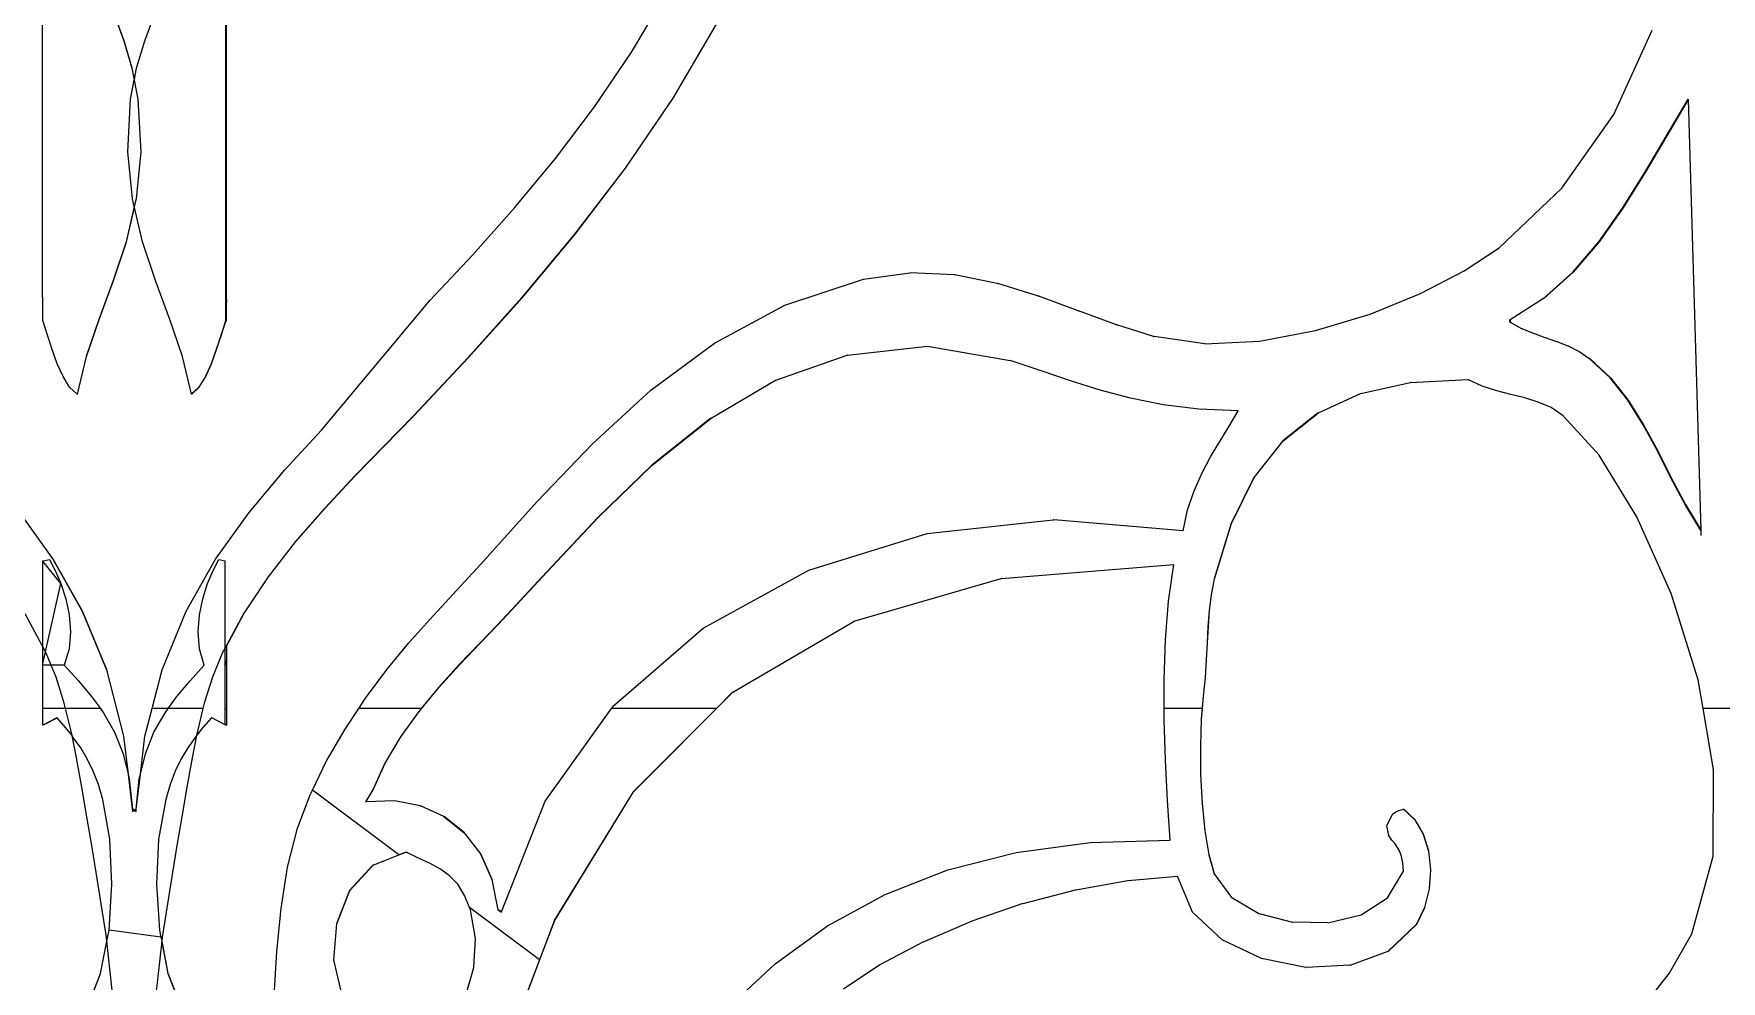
# Model space of a CAD drawing. Header units: inches. Extents: x 1397 to 20304, y -27267 to -746.
# Drawn here: x 14241.66 to 14251.97, y -21177.04 to -21171.26 of the extents above; entities that cross this region are included whole.
import ezdxf

# ---------------------------------------------------------------- set-up
doc = ezdxf.new("R2010")
doc.units = ezdxf.units.IN
doc.header["$LTSCALE"] = 17
doc.header["$MEASUREMENT"] = 0

msp = doc.modelspace()

# ---------------------------------------------------------------- linework, layer by layer
for p, q in [((14241.716, -21172.861), (14241.716, -21171.064)), ((14242.834, -21171.071), (14242.834, -21172.999)), ((14242.84, -21172.861), (14242.84, -21171.064)), ((14245.315, -21171.368), (14245.523, -21171.017)), ((14242.156, -21171.144), (14242.213, -21171.298)), ((14242.216, -21171.298), (14242.158, -21171.144)), ((14242.341, -21171.298), (14242.398, -21171.144)), ((14245.832, -21171.197), (14245.566, -21171.649)), ((14245.568, -21171.649), (14245.834, -21171.197)), ((14251.315, -21171.749), (14251.548, -21171.233)), ((14242.213, -21171.298), (14242.216, -21171.298)), ((14242.213, -21171.298), (14242.263, -21171.466)), ((14242.265, -21171.466), (14242.216, -21171.298)), ((14242.291, -21171.466), (14242.341, -21171.298)), ((14245.089, -21171.701), (14245.315, -21171.368)), ((14242.263, -21171.466), (14242.265, -21171.466)), ((14242.263, -21171.466), (14242.277, -21171.54)), ((14242.278, -21171.535), (14242.265, -21171.466)), ((14242.278, -21171.535), (14242.291, -21171.466)), ((14242.255, -21171.655), (14242.277, -21171.54)), ((14242.277, -21171.54), (14242.278, -21171.535)), ((14242.277, -21171.54), (14242.299, -21171.655)), ((14242.237, -21171.976), (14242.255, -21171.655)), ((14242.299, -21171.655), (14242.317, -21171.976)), ((14245.566, -21171.649), (14245.276, -21172.076)), ((14245.278, -21172.076), (14245.568, -21171.649)), ((14245.566, -21171.649), (14245.568, -21171.649)), ((14251.635, -21171.879), (14251.768, -21171.655)), ((14251.768, -21171.658), (14251.637, -21171.879)), ((14251.768, -21171.655), (14251.769, -21171.657)), ((14251.769, -21171.657), (14251.768, -21171.658)), ((14251.768, -21171.658), (14251.846, -21174.284)), ((14251.769, -21171.657), (14251.769, -21171.657)), ((14244.85, -21172.017), (14245.089, -21171.701)), ((14250.997, -21172.198), (14251.315, -21171.749)), ((14251.504, -21172.103), (14251.635, -21171.879)), ((14251.637, -21171.879), (14251.506, -21172.103)), ((14251.635, -21171.879), (14251.637, -21171.879)), ((14242.266, -21172.264), (14242.237, -21171.976)), ((14242.317, -21171.976), (14242.288, -21172.264)), ((14244.6, -21172.319), (14244.85, -21172.017)), ((14245.276, -21172.076), (14244.967, -21172.48)), ((14244.97, -21172.48), (14245.278, -21172.076)), ((14245.276, -21172.076), (14245.278, -21172.076)), ((14250.613, -21172.562), (14250.997, -21172.198)), ((14251.368, -21172.321), (14251.504, -21172.103)), ((14251.506, -21172.103), (14251.37, -21172.321)), ((14251.504, -21172.103), (14251.506, -21172.103)), ((14242.277, -21172.311), (14242.266, -21172.264)), ((14242.288, -21172.264), (14242.277, -21172.311)), ((14242.277, -21172.311), (14242.227, -21172.526)), ((14242.229, -21172.526), (14242.278, -21172.316)), ((14242.278, -21172.316), (14242.277, -21172.311)), ((14242.328, -21172.526), (14242.278, -21172.316)), ((14244.343, -21172.607), (14244.6, -21172.319)), ((14251.223, -21172.526), (14251.368, -21172.321)), ((14251.37, -21172.321), (14251.225, -21172.526)), ((14251.368, -21172.321), (14251.37, -21172.321)), ((14244.967, -21172.48), (14244.645, -21172.865)), ((14244.648, -21172.865), (14244.97, -21172.48)), ((14244.967, -21172.48), (14244.97, -21172.48)), ((14242.227, -21172.526), (14242.146, -21172.768)), ((14242.149, -21172.768), (14242.229, -21172.526)), ((14242.227, -21172.526), (14242.229, -21172.526)), ((14242.408, -21172.768), (14242.328, -21172.526)), ((14244.083, -21172.884), (14244.343, -21172.607)), ((14250.401, -21172.703), (14250.613, -21172.562)), ((14251.064, -21172.712), (14251.223, -21172.526)), ((14251.225, -21172.526), (14251.066, -21172.712)), ((14251.223, -21172.526), (14251.225, -21172.526)), ((14246.731, -21172.753), (14247.014, -21172.715)), ((14247.014, -21172.715), (14247.016, -21172.715)), ((14247.287, -21172.728), (14247.016, -21172.715)), ((14250.133, -21172.842), (14250.401, -21172.703)), ((14250.885, -21172.872), (14251.064, -21172.712)), ((14251.066, -21172.712), (14250.887, -21172.872)), ((14251.064, -21172.712), (14251.066, -21172.712)), ((14242.146, -21172.768), (14242.061, -21172.999)), ((14242.063, -21172.999), (14242.149, -21172.768)), ((14242.146, -21172.768), (14242.149, -21172.768)), ((14242.494, -21172.999), (14242.408, -21172.768)), ((14246.25, -21172.913), (14246.731, -21172.753)), ((14247.287, -21172.728), (14247.289, -21172.728)), ((14247.548, -21172.781), (14247.289, -21172.728)), ((14247.548, -21172.781), (14247.551, -21172.781)), ((14247.8, -21172.858), (14247.551, -21172.781)), ((14241.717, -21172.863), (14241.716, -21172.861)), ((14241.717, -21172.863), (14241.717, -21173.004)), ((14242.84, -21172.877), (14242.834, -21172.999)), ((14242.84, -21172.863), (14242.84, -21172.861)), ((14242.84, -21172.877), (14242.84, -21172.863)), ((14242.84, -21173.004), (14242.84, -21172.877)), ((14243.421, -21173.675), (14244.083, -21172.884)), ((14244.645, -21172.865), (14244.315, -21173.233)), ((14244.317, -21173.233), (14244.648, -21172.865)), ((14244.645, -21172.865), (14244.648, -21172.865)), ((14245.821, -21173.145), (14246.25, -21172.913)), ((14247.8, -21172.858), (14247.802, -21172.858)), ((14248.043, -21172.946), (14247.802, -21172.858)), ((14249.825, -21172.967), (14250.133, -21172.842)), ((14250.885, -21172.872), (14250.682, -21173.001)), ((14250.885, -21172.872), (14250.887, -21172.872)), ((14241.72, -21173.013), (14241.717, -21173.004)), ((14241.748, -21173.096), (14241.72, -21173.013)), ((14242.061, -21172.999), (14241.984, -21173.226)), ((14241.986, -21173.226), (14242.063, -21172.999)), ((14242.061, -21172.999), (14242.063, -21172.999)), ((14242.571, -21173.226), (14242.494, -21172.999)), ((14242.833, -21173.015), (14242.807, -21173.096)), ((14242.809, -21173.096), (14242.836, -21173.013)), ((14242.833, -21173.015), (14242.834, -21173.013)), ((14242.834, -21172.999), (14242.834, -21173.007)), ((14242.834, -21173.013), (14242.84, -21173.004)), ((14242.834, -21173.007), (14242.834, -21173.013)), ((14242.836, -21173.013), (14242.834, -21173.013)), ((14242.836, -21173.013), (14242.84, -21173.004)), ((14248.043, -21172.946), (14248.045, -21172.946)), ((14248.277, -21173.033), (14248.045, -21172.946)), ((14249.492, -21173.068), (14249.825, -21172.967)), ((14250.68, -21173.016), (14250.68, -21173.001)), ((14250.68, -21173.001), (14250.682, -21173.001)), ((14250.68, -21173.016), (14250.682, -21173.016)), ((14250.682, -21173.001), (14250.682, -21173.016)), ((14250.682, -21173.016), (14250.751, -21173.054)), ((14241.776, -21173.183), (14241.748, -21173.096)), ((14242.807, -21173.096), (14242.778, -21173.183)), ((14242.78, -21173.183), (14242.809, -21173.096)), ((14242.809, -21173.096), (14242.807, -21173.096)), ((14248.277, -21173.033), (14248.279, -21173.033)), ((14248.503, -21173.104), (14248.279, -21173.033)), ((14248.503, -21173.104), (14248.506, -21173.104)), ((14248.816, -21173.148), (14248.506, -21173.104)), ((14248.816, -21173.148), (14249.151, -21173.132)), ((14249.151, -21173.132), (14249.492, -21173.068)), ((14250.751, -21173.054), (14250.753, -21173.054)), ((14250.753, -21173.054), (14250.822, -21173.084)), ((14250.822, -21173.084), (14250.824, -21173.084)), ((14250.824, -21173.084), (14250.893, -21173.109)), ((14250.893, -21173.109), (14250.895, -21173.109)), ((14250.895, -21173.109), (14250.964, -21173.134)), ((14241.807, -21173.27), (14241.776, -21173.183)), ((14241.984, -21173.226), (14241.929, -21173.455)), ((14241.931, -21173.455), (14241.986, -21173.226)), ((14241.984, -21173.226), (14241.986, -21173.226)), ((14242.626, -21173.455), (14242.571, -21173.226)), ((14242.778, -21173.183), (14242.747, -21173.27)), ((14242.749, -21173.27), (14242.78, -21173.183)), ((14242.78, -21173.183), (14242.778, -21173.183)), ((14244.315, -21173.233), (14243.982, -21173.587)), ((14243.984, -21173.587), (14244.317, -21173.233)), ((14244.315, -21173.233), (14244.317, -21173.233)), ((14245.433, -21173.431), (14245.821, -21173.145)), ((14246.195, -21173.371), (14246.632, -21173.217)), ((14246.634, -21173.217), (14246.632, -21173.217)), ((14246.634, -21173.217), (14247.123, -21173.162)), ((14247.123, -21173.162), (14247.628, -21173.25)), ((14250.964, -21173.134), (14250.966, -21173.134)), ((14250.966, -21173.134), (14251.033, -21173.161)), ((14251.033, -21173.161), (14251.035, -21173.161)), ((14251.035, -21173.161), (14251.099, -21173.194)), ((14251.099, -21173.194), (14251.101, -21173.194)), ((14251.101, -21173.194), (14251.162, -21173.236)), ((14251.291, -21173.355), (14251.162, -21173.236)), ((14251.162, -21173.236), (14251.165, -21173.236)), ((14251.165, -21173.236), (14251.294, -21173.355)), ((14241.842, -21173.348), (14241.807, -21173.27)), ((14242.747, -21173.27), (14242.712, -21173.348)), ((14242.714, -21173.348), (14242.749, -21173.27)), ((14242.749, -21173.27), (14242.747, -21173.27)), ((14247.816, -21173.313), (14247.628, -21173.25)), ((14247.996, -21173.374), (14247.816, -21173.313)), ((14241.882, -21173.412), (14241.842, -21173.348)), ((14241.929, -21173.455), (14241.882, -21173.412)), ((14242.672, -21173.412), (14242.627, -21173.454)), ((14242.628, -21173.455), (14242.674, -21173.412)), ((14242.712, -21173.348), (14242.672, -21173.412)), ((14242.674, -21173.412), (14242.672, -21173.412)), ((14242.674, -21173.412), (14242.714, -21173.348)), ((14242.714, -21173.348), (14242.712, -21173.348)), ((14245.076, -21173.758), (14245.433, -21173.431)), ((14245.8, -21173.602), (14246.193, -21173.371)), ((14246.193, -21173.371), (14246.195, -21173.371)), ((14248.177, -21173.431), (14247.996, -21173.374)), ((14248.363, -21173.481), (14248.177, -21173.431)), ((14249.769, -21173.452), (14250.071, -21173.385)), ((14250.073, -21173.385), (14250.071, -21173.385)), ((14250.073, -21173.385), (14250.422, -21173.367)), ((14250.511, -21173.407), (14250.422, -21173.367)), ((14250.6, -21173.435), (14250.511, -21173.407)), ((14250.686, -21173.457), (14250.6, -21173.435)), ((14251.4, -21173.492), (14251.291, -21173.355)), ((14251.291, -21173.355), (14251.294, -21173.355)), ((14251.294, -21173.355), (14251.402, -21173.492)), ((14241.929, -21173.455), (14241.931, -21173.455)), ((14242.627, -21173.454), (14242.626, -21173.455)), ((14242.628, -21173.455), (14242.626, -21173.455)), ((14242.627, -21173.454), (14242.628, -21173.455)), ((14248.562, -21173.521), (14248.363, -21173.481)), ((14248.779, -21173.548), (14248.562, -21173.521)), ((14249.51, -21173.57), (14249.767, -21173.452)), ((14249.767, -21173.452), (14249.769, -21173.452)), ((14250.771, -21173.478), (14250.686, -21173.457)), ((14250.852, -21173.504), (14250.771, -21173.478)), ((14250.931, -21173.538), (14250.852, -21173.504)), ((14251.005, -21173.587), (14250.931, -21173.538)), ((14251.494, -21173.642), (14251.4, -21173.492)), ((14251.4, -21173.492), (14251.402, -21173.492)), ((14251.402, -21173.492), (14251.496, -21173.642)), ((14243.982, -21173.587), (14243.624, -21173.955)), ((14243.626, -21173.955), (14243.984, -21173.587)), ((14243.982, -21173.587), (14243.984, -21173.587)), ((14245.798, -21173.602), (14245.439, -21173.889)), ((14245.441, -21173.889), (14245.8, -21173.602)), ((14245.798, -21173.602), (14245.8, -21173.602)), ((14249.02, -21173.558), (14248.779, -21173.548)), ((14248.964, -21173.651), (14249.02, -21173.558)), ((14249.508, -21173.57), (14249.292, -21173.74)), ((14249.294, -21173.74), (14249.51, -21173.57)), ((14249.508, -21173.57), (14249.51, -21173.57)), ((14251.225, -21173.829), (14251.005, -21173.587)), ((14251.58, -21173.802), (14251.494, -21173.642)), ((14251.494, -21173.642), (14251.496, -21173.642)), ((14251.496, -21173.642), (14251.582, -21173.802)), ((14243.197, -21173.917), (14243.421, -21173.675)), ((14248.851, -21173.839), (14248.907, -21173.744)), ((14248.907, -21173.744), (14248.964, -21173.651)), ((14249.292, -21173.74), (14249.115, -21173.964)), ((14249.117, -21173.964), (14249.294, -21173.74)), ((14249.292, -21173.74), (14249.294, -21173.74)), ((14244.739, -21174.111), (14245.076, -21173.758)), ((14248.798, -21173.939), (14248.851, -21173.839)), ((14251.454, -21174.204), (14251.225, -21173.829)), ((14251.663, -21173.966), (14251.58, -21173.802)), ((14251.58, -21173.802), (14251.582, -21173.802)), ((14251.582, -21173.802), (14251.665, -21173.966)), ((14242.978, -21174.177), (14243.197, -21173.917)), ((14243.624, -21173.955), (14243.441, -21174.151)), ((14243.443, -21174.151), (14243.626, -21173.955)), ((14243.624, -21173.955), (14243.626, -21173.955)), ((14245.439, -21173.889), (14245.108, -21174.209)), ((14245.11, -21174.209), (14245.441, -21173.889)), ((14245.439, -21173.889), (14245.441, -21173.889)), ((14248.75, -21174.046), (14248.798, -21173.939)), ((14248.711, -21174.162), (14248.75, -21174.046)), ((14249.115, -21173.964), (14248.977, -21174.245)), ((14248.979, -21174.245), (14249.117, -21173.964)), ((14249.115, -21173.964), (14249.117, -21173.964)), ((14251.75, -21174.13), (14251.663, -21173.966)), ((14251.663, -21173.966), (14251.665, -21173.966)), ((14251.665, -21173.966), (14251.752, -21174.13)), ((14243.441, -21174.151), (14243.263, -21174.355)), ((14243.265, -21174.355), (14243.443, -21174.151)), ((14243.441, -21174.151), (14243.443, -21174.151)), ((14244.412, -21174.473), (14244.739, -21174.111)), ((14248.683, -21174.289), (14248.711, -21174.162)), ((14251.846, -21174.288), (14251.75, -21174.13)), ((14251.75, -21174.13), (14251.752, -21174.13)), ((14251.752, -21174.13), (14251.846, -21174.284)), ((14241.576, -21174.177), (14241.78, -21174.462)), ((14241.782, -21174.462), (14241.579, -21174.177)), ((14242.774, -21174.462), (14242.978, -21174.177)), ((14245.108, -21174.209), (14244.797, -21174.54)), ((14244.799, -21174.54), (14245.11, -21174.209)), ((14245.108, -21174.209), (14245.11, -21174.209)), ((14247.12, -21174.306), (14247.89, -21174.222)), ((14247.89, -21174.222), (14247.893, -21174.222)), ((14247.893, -21174.222), (14247.892, -21174.222)), ((14248.683, -21174.289), (14247.893, -21174.222)), ((14248.977, -21174.245), (14248.874, -21174.582)), ((14248.876, -21174.582), (14248.979, -21174.245)), ((14248.977, -21174.245), (14248.979, -21174.245)), ((14251.664, -21174.673), (14251.454, -21174.204)), ((14243.263, -21174.355), (14243.095, -21174.57)), ((14243.097, -21174.57), (14243.265, -21174.355)), ((14243.263, -21174.355), (14243.265, -21174.355)), ((14246.398, -21174.53), (14247.12, -21174.306)), ((14251.846, -21174.284), (14251.846, -21174.288)), ((14251.847, -21174.29), (14251.846, -21174.288)), ((14251.847, -21174.319), (14251.847, -21174.29)), ((14241.829, -21174.612), (14241.717, -21174.472)), ((14241.717, -21174.472), (14241.717, -21174.994)), ((14241.717, -21174.472), (14241.721, -21174.472)), ((14241.721, -21174.472), (14241.76, -21174.465)), ((14241.76, -21174.465), (14241.795, -21174.531)), ((14241.782, -21174.462), (14241.78, -21174.462)), ((14241.78, -21174.462), (14241.96, -21174.78)), ((14241.962, -21174.78), (14241.782, -21174.462)), ((14242.595, -21174.78), (14242.774, -21174.462)), ((14242.759, -21174.531), (14242.794, -21174.465)), ((14242.794, -21174.465), (14242.833, -21174.472)), ((14242.833, -21175.003), (14242.833, -21174.472)), ((14244.083, -21174.831), (14244.412, -21174.473)), ((14241.795, -21174.531), (14241.829, -21174.612)), ((14242.725, -21174.612), (14242.759, -21174.531)), ((14243.095, -21174.57), (14242.944, -21174.796)), ((14242.946, -21174.796), (14243.097, -21174.57)), ((14243.095, -21174.57), (14243.097, -21174.57)), ((14244.797, -21174.54), (14244.498, -21174.861)), ((14244.5, -21174.861), (14244.799, -21174.54)), ((14244.797, -21174.54), (14244.799, -21174.54)), ((14245.751, -21174.884), (14246.398, -21174.53)), ((14247.575, -21174.58), (14248.627, -21174.495)), ((14248.595, -21174.72), (14248.627, -21174.495)), ((14241.735, -21175.029), (14241.829, -21174.612)), ((14241.829, -21174.612), (14241.859, -21174.704)), ((14242.696, -21174.704), (14242.725, -21174.612)), ((14246.681, -21174.84), (14247.573, -21174.58)), ((14247.575, -21174.58), (14247.573, -21174.58)), ((14248.855, -21174.68), (14248.843, -21174.776)), ((14248.845, -21174.776), (14248.857, -21174.68)), ((14248.874, -21174.582), (14248.855, -21174.68)), ((14248.855, -21174.68), (14248.857, -21174.68)), ((14248.857, -21174.68), (14248.876, -21174.582)), ((14248.874, -21174.582), (14248.876, -21174.582)), ((14251.83, -21175.2), (14251.664, -21174.673)), ((14241.859, -21174.704), (14241.879, -21174.803)), ((14241.962, -21174.78), (14241.96, -21174.78)), ((14241.96, -21174.78), (14242.107, -21175.138)), ((14242.109, -21175.138), (14241.962, -21174.78)), ((14242.448, -21175.138), (14242.595, -21174.78)), ((14242.675, -21174.803), (14242.696, -21174.704)), ((14248.575, -21174.955), (14248.595, -21174.72)), ((14248.843, -21174.776), (14248.835, -21174.874)), ((14248.838, -21174.874), (14248.845, -21174.776)), ((14248.843, -21174.776), (14248.845, -21174.776)), ((14241.717, -21174.994), (14241.61, -21174.796)), ((14241.879, -21174.803), (14241.888, -21174.907)), ((14242.667, -21174.907), (14242.675, -21174.803)), ((14242.84, -21174.994), (14242.946, -21174.796)), ((14242.944, -21174.796), (14242.84, -21174.99)), ((14242.944, -21174.796), (14242.946, -21174.796)), ((14243.954, -21174.974), (14244.083, -21174.831)), ((14244.498, -21174.861), (14244.385, -21174.978)), ((14244.387, -21174.978), (14244.5, -21174.861)), ((14244.498, -21174.861), (14244.5, -21174.861)), ((14245.205, -21175.358), (14245.751, -21174.884)), ((14245.934, -21175.275), (14246.678, -21174.84)), ((14246.678, -21174.84), (14246.681, -21174.84)), ((14248.835, -21174.874), (14248.83, -21174.974)), ((14248.832, -21174.974), (14248.838, -21174.874)), ((14248.835, -21174.874), (14248.838, -21174.874)), ((14241.888, -21174.907), (14241.879, -21175.01)), ((14242.675, -21175.01), (14242.667, -21174.907)), ((14243.821, -21175.135), (14243.954, -21174.974)), ((14244.385, -21174.978), (14244.262, -21175.106)), ((14244.265, -21175.106), (14244.387, -21174.978)), ((14244.385, -21174.978), (14244.387, -21174.978)), ((14248.567, -21175.197), (14248.575, -21174.955)), ((14248.83, -21174.974), (14248.825, -21175.077)), ((14248.827, -21175.077), (14248.832, -21174.974)), ((14248.83, -21174.974), (14248.832, -21174.974)), ((14241.717, -21174.994), (14241.717, -21175.109)), ((14241.735, -21175.029), (14241.717, -21174.994)), ((14241.717, -21175.109), (14241.735, -21175.029)), ((14241.739, -21175.036), (14241.735, -21175.029)), ((14241.769, -21175.109), (14241.739, -21175.036)), ((14241.879, -21175.01), (14241.85, -21175.109)), ((14242.704, -21175.109), (14242.675, -21175.01)), ((14242.815, -21175.036), (14242.755, -21175.184)), ((14242.833, -21175.003), (14242.815, -21175.036)), ((14242.84, -21174.99), (14242.833, -21175.003)), ((14242.833, -21175.007), (14242.84, -21174.994)), ((14242.833, -21175.007), (14242.833, -21175.003)), ((14242.833, -21175.081), (14242.833, -21175.007)), ((14242.84, -21175.109), (14242.833, -21175.081)), ((14242.833, -21175.109), (14242.833, -21175.081)), ((14242.84, -21174.99), (14242.84, -21174.994)), ((14242.84, -21174.994), (14242.84, -21175.109)), ((14248.825, -21175.077), (14248.818, -21175.186)), ((14248.82, -21175.186), (14248.827, -21175.077)), ((14248.825, -21175.077), (14248.827, -21175.077)), ((14241.717, -21175.109), (14241.717, -21175.374)), ((14241.769, -21175.109), (14241.717, -21175.109)), ((14241.85, -21175.109), (14241.769, -21175.109)), ((14241.8, -21175.184), (14241.769, -21175.109)), ((14241.849, -21175.341), (14241.8, -21175.184)), ((14241.85, -21175.109), (14241.936, -21175.206)), ((14242.109, -21175.138), (14242.107, -21175.138)), ((14242.107, -21175.138), (14242.212, -21175.543)), ((14242.214, -21175.543), (14242.109, -21175.138)), ((14242.386, -21175.374), (14242.448, -21175.138)), ((14242.619, -21175.206), (14242.704, -21175.109)), ((14242.755, -21175.184), (14242.705, -21175.341)), ((14242.833, -21175.109), (14242.84, -21175.109)), ((14242.833, -21175.374), (14242.833, -21175.109)), ((14242.84, -21175.109), (14242.84, -21175.374)), ((14243.69, -21175.312), (14243.821, -21175.135)), ((14244.262, -21175.106), (14244.137, -21175.245)), ((14244.139, -21175.245), (14244.265, -21175.106)), ((14244.262, -21175.106), (14244.265, -21175.106)), ((14248.818, -21175.186), (14248.806, -21175.3)), ((14248.809, -21175.3), (14248.82, -21175.186)), ((14248.818, -21175.186), (14248.82, -21175.186)), ((14241.936, -21175.206), (14242.017, -21175.302)), ((14242.537, -21175.302), (14242.619, -21175.206)), ((14244.017, -21175.393), (14244.139, -21175.245)), ((14244.137, -21175.245), (14244.03, -21175.374)), ((14244.137, -21175.245), (14244.139, -21175.245)), ((14245.327, -21175.883), (14245.934, -21175.275)), ((14245.932, -21175.275), (14245.833, -21175.374)), ((14245.932, -21175.275), (14245.934, -21175.275)), ((14248.567, -21175.374), (14248.567, -21175.197)), ((14251.86, -21175.374), (14251.83, -21175.2)), ((14241.717, -21175.374), (14241.717, -21175.475)), ((14241.857, -21175.374), (14241.717, -21175.374)), ((14241.857, -21175.374), (14241.849, -21175.341)), ((14242.07, -21175.374), (14241.857, -21175.374)), ((14241.89, -21175.505), (14241.857, -21175.374)), ((14242.017, -21175.302), (14242.07, -21175.374)), ((14242.07, -21175.374), (14242.092, -21175.404)), ((14242.342, -21175.543), (14242.386, -21175.374)), ((14242.485, -21175.374), (14242.386, -21175.374)), ((14242.463, -21175.404), (14242.485, -21175.374)), ((14242.485, -21175.374), (14242.537, -21175.302)), ((14242.697, -21175.374), (14242.485, -21175.374)), ((14242.697, -21175.374), (14242.665, -21175.505)), ((14242.705, -21175.341), (14242.697, -21175.374)), ((14242.833, -21175.374), (14242.84, -21175.374)), ((14242.833, -21175.472), (14242.833, -21175.374)), ((14242.84, -21175.374), (14242.84, -21175.475)), ((14243.565, -21175.501), (14243.649, -21175.374)), ((14243.649, -21175.374), (14243.69, -21175.312)), ((14244.03, -21175.374), (14243.649, -21175.374)), ((14244.015, -21175.393), (14243.903, -21175.547)), ((14243.905, -21175.547), (14244.017, -21175.393)), ((14244.03, -21175.374), (14244.015, -21175.393)), ((14244.015, -21175.393), (14244.017, -21175.393)), ((14244.786, -21175.939), (14245.193, -21175.374)), ((14245.193, -21175.374), (14245.205, -21175.358)), ((14245.833, -21175.374), (14245.193, -21175.374)), ((14245.833, -21175.374), (14245.325, -21175.883)), ((14248.8, -21175.374), (14248.567, -21175.374)), ((14248.567, -21175.443), (14248.567, -21175.374)), ((14248.8, -21175.374), (14248.794, -21175.439)), ((14248.796, -21175.439), (14248.809, -21175.3)), ((14248.806, -21175.3), (14248.8, -21175.374)), ((14248.806, -21175.3), (14248.809, -21175.3)), ((14251.924, -21175.747), (14251.86, -21175.374)), ((14252.139, -21175.374), (14251.86, -21175.374)), ((14241.723, -21175.473), (14241.717, -21175.475)), ((14241.805, -21175.431), (14241.723, -21175.473)), ((14241.723, -21175.473), (14241.806, -21175.432)), ((14241.723, -21175.473), (14241.723, -21175.472)), ((14241.806, -21175.432), (14241.805, -21175.431)), ((14241.857, -21175.491), (14241.806, -21175.432)), ((14241.897, -21175.54), (14241.857, -21175.491)), ((14242.092, -21175.404), (14242.157, -21175.519)), ((14242.397, -21175.519), (14242.463, -21175.404)), ((14242.66, -21175.54), (14242.699, -21175.491)), ((14242.697, -21175.491), (14242.661, -21175.536)), ((14242.749, -21175.431), (14242.697, -21175.491)), ((14242.699, -21175.491), (14242.697, -21175.491)), ((14242.699, -21175.491), (14242.751, -21175.432)), ((14242.751, -21175.432), (14242.749, -21175.431)), ((14242.833, -21175.473), (14242.751, -21175.432)), ((14242.833, -21175.472), (14242.84, -21175.475)), ((14242.833, -21175.473), (14242.833, -21175.472)), ((14242.833, -21175.473), (14242.84, -21175.475)), ((14243.45, -21175.698), (14243.565, -21175.501)), ((14248.575, -21175.69), (14248.567, -21175.443)), ((14248.794, -21175.439), (14248.789, -21175.602)), ((14248.791, -21175.602), (14248.796, -21175.439)), ((14248.794, -21175.439), (14248.796, -21175.439)), ((14241.897, -21175.54), (14241.89, -21175.505)), ((14241.905, -21175.551), (14241.897, -21175.54)), ((14241.924, -21175.676), (14241.897, -21175.54)), ((14241.95, -21175.614), (14241.905, -21175.551)), ((14242.157, -21175.519), (14242.21, -21175.65)), ((14242.214, -21175.543), (14242.212, -21175.543)), ((14242.212, -21175.543), (14242.238, -21175.758)), ((14242.242, -21175.776), (14242.214, -21175.543)), ((14242.315, -21175.776), (14242.342, -21175.543)), ((14242.345, -21175.65), (14242.397, -21175.519)), ((14242.649, -21175.551), (14242.605, -21175.614)), ((14242.658, -21175.54), (14242.63, -21175.676)), ((14242.632, -21175.676), (14242.66, -21175.54)), ((14242.658, -21175.54), (14242.649, -21175.551)), ((14242.665, -21175.505), (14242.658, -21175.54)), ((14242.661, -21175.536), (14242.658, -21175.54)), ((14242.66, -21175.54), (14242.661, -21175.536)), ((14243.903, -21175.547), (14243.808, -21175.707)), ((14243.81, -21175.707), (14243.905, -21175.547)), ((14243.903, -21175.547), (14243.905, -21175.547)), ((14248.789, -21175.602), (14248.791, -21175.602)), ((14248.789, -21175.602), (14248.79, -21175.777)), ((14248.792, -21175.777), (14248.791, -21175.602)), ((14241.956, -21175.854), (14241.924, -21175.676)), ((14241.99, -21175.682), (14241.95, -21175.614)), ((14242.026, -21175.756), (14241.99, -21175.682)), ((14242.21, -21175.65), (14242.24, -21175.776)), ((14242.315, -21175.776), (14242.345, -21175.65)), ((14242.564, -21175.682), (14242.528, -21175.756)), ((14242.605, -21175.614), (14242.564, -21175.682)), ((14242.63, -21175.676), (14242.599, -21175.854)), ((14242.601, -21175.854), (14242.632, -21175.676)), ((14242.63, -21175.676), (14242.632, -21175.676)), ((14243.366, -21175.873), (14243.45, -21175.698)), ((14243.808, -21175.707), (14243.735, -21175.871)), ((14243.737, -21175.871), (14243.81, -21175.707)), ((14243.808, -21175.707), (14243.81, -21175.707)), ((14248.588, -21175.936), (14248.575, -21175.69)), ((14242.058, -21175.838), (14242.026, -21175.756)), ((14242.242, -21175.776), (14242.238, -21175.758)), ((14242.238, -21175.758), (14242.24, -21175.776)), ((14242.24, -21175.776), (14242.244, -21175.794)), ((14242.24, -21175.776), (14242.265, -21175.988)), ((14242.249, -21175.804), (14242.242, -21175.776)), ((14242.244, -21175.794), (14242.242, -21175.776)), ((14242.244, -21175.794), (14242.247, -21175.804)), ((14242.247, -21175.804), (14242.249, -21175.804)), ((14242.247, -21175.804), (14242.265, -21175.988)), ((14242.268, -21175.988), (14242.249, -21175.804)), ((14242.289, -21175.988), (14242.315, -21175.776)), ((14242.289, -21175.988), (14242.308, -21175.804)), ((14242.308, -21175.804), (14242.315, -21175.776)), ((14242.528, -21175.756), (14242.496, -21175.838)), ((14248.79, -21175.777), (14248.792, -21175.777)), ((14248.79, -21175.777), (14248.799, -21175.954)), ((14248.801, -21175.954), (14248.792, -21175.777)), ((14251.92, -21176.275), (14251.924, -21175.747)), ((14241.987, -21176.036), (14241.956, -21175.854)), ((14242.086, -21175.929), (14242.058, -21175.838)), ((14242.496, -21175.838), (14242.469, -21175.929)), ((14242.599, -21175.854), (14242.568, -21176.036)), ((14242.57, -21176.036), (14242.601, -21175.854)), ((14242.599, -21175.854), (14242.601, -21175.854)), ((14243.275, -21176.105), (14243.352, -21175.901)), ((14243.352, -21175.901), (14243.366, -21175.873)), ((14243.894, -21176.268), (14243.366, -21175.873)), ((14243.735, -21175.871), (14243.69, -21175.944)), ((14243.692, -21175.944), (14243.737, -21175.871)), ((14243.735, -21175.871), (14243.737, -21175.871)), ((14245.325, -21175.883), (14244.845, -21176.664)), ((14244.847, -21176.664), (14245.327, -21175.883)), ((14245.325, -21175.883), (14245.327, -21175.883)), ((14242.128, -21176.171), (14242.086, -21175.929)), ((14242.265, -21175.988), (14242.268, -21175.988)), ((14242.265, -21175.988), (14242.267, -21176.002)), ((14242.267, -21175.989), (14242.268, -21175.988)), ((14242.267, -21176.002), (14242.278, -21175.995)), ((14242.278, -21175.995), (14242.268, -21175.988)), ((14242.278, -21175.995), (14242.289, -21175.988)), ((14242.278, -21175.995), (14242.288, -21176.002)), ((14242.288, -21176.002), (14242.289, -21175.988)), ((14242.469, -21175.929), (14242.426, -21176.171)), ((14243.69, -21175.944), (14243.692, -21175.944)), ((14243.866, -21175.937), (14243.692, -21175.944)), ((14244.024, -21175.968), (14243.866, -21175.937)), ((14244.024, -21175.968), (14244.026, -21175.968)), ((14244.169, -21176.034), (14244.026, -21175.968)), ((14244.521, -21176.616), (14244.786, -21175.939)), ((14248.604, -21176.178), (14248.588, -21175.936)), ((14248.799, -21175.954), (14248.801, -21175.954)), ((14248.799, -21175.954), (14248.816, -21176.121)), ((14248.818, -21176.121), (14248.801, -21175.954)), ((14249.959, -21176.028), (14249.969, -21176.015)), ((14249.969, -21176.015), (14249.983, -21176.005)), ((14249.983, -21176.005), (14250.002, -21175.996)), ((14250.002, -21175.996), (14250.029, -21175.988)), ((14250.029, -21175.988), (14250.031, -21175.988)), ((14250.029, -21175.988), (14250.099, -21176.053)), ((14250.101, -21176.053), (14250.031, -21175.988)), ((14242.02, -21176.222), (14241.987, -21176.036)), ((14242.568, -21176.036), (14242.535, -21176.222)), ((14242.537, -21176.222), (14242.57, -21176.036)), ((14242.568, -21176.036), (14242.57, -21176.036)), ((14243.214, -21176.343), (14243.275, -21176.105)), ((14244.169, -21176.034), (14244.171, -21176.034)), ((14244.169, -21176.034), (14244.292, -21176.133)), ((14244.294, -21176.133), (14244.171, -21176.034)), ((14248.816, -21176.121), (14248.818, -21176.121)), ((14248.816, -21176.121), (14248.84, -21176.268)), ((14248.843, -21176.268), (14248.818, -21176.121)), ((14249.928, -21176.09), (14249.941, -21176.065)), ((14249.94, -21176.149), (14249.928, -21176.09)), ((14249.941, -21176.065), (14249.95, -21176.045)), ((14249.95, -21176.045), (14249.959, -21176.028)), ((14250.099, -21176.053), (14250.15, -21176.141)), ((14250.099, -21176.053), (14250.101, -21176.053)), ((14250.152, -21176.141), (14250.101, -21176.053)), ((14242.107, -21176.771), (14242.02, -21176.222)), ((14242.141, -21176.446), (14242.128, -21176.171)), ((14242.426, -21176.171), (14242.413, -21176.446)), ((14242.535, -21176.222), (14242.447, -21176.771)), ((14242.449, -21176.771), (14242.537, -21176.222)), ((14242.535, -21176.222), (14242.537, -21176.222)), ((14244.292, -21176.133), (14244.391, -21176.262)), ((14244.292, -21176.133), (14244.294, -21176.133)), ((14244.393, -21176.262), (14244.294, -21176.133)), ((14247.664, -21176.254), (14248.116, -21176.193)), ((14248.116, -21176.193), (14248.604, -21176.178)), ((14249.959, -21176.177), (14249.94, -21176.149)), ((14249.978, -21176.2), (14249.959, -21176.177)), ((14249.993, -21176.222), (14249.978, -21176.2)), ((14250.007, -21176.247), (14249.993, -21176.222)), ((14250.15, -21176.141), (14250.182, -21176.245)), ((14250.15, -21176.141), (14250.152, -21176.141)), ((14250.184, -21176.245), (14250.152, -21176.141)), ((14243.736, -21176.331), (14243.894, -21176.268)), ((14243.937, -21176.251), (14243.894, -21176.268)), ((14243.894, -21176.268), (14243.938, -21176.252)), ((14243.938, -21176.252), (14243.937, -21176.251)), ((14244.014, -21176.288), (14243.938, -21176.252)), ((14244.084, -21176.321), (14244.014, -21176.288)), ((14244.147, -21176.355), (14244.084, -21176.321)), ((14244.391, -21176.262), (14244.461, -21176.419)), ((14244.391, -21176.262), (14244.393, -21176.262)), ((14244.463, -21176.419), (14244.393, -21176.262)), ((14247.247, -21176.36), (14247.664, -21176.254)), ((14248.84, -21176.268), (14248.843, -21176.268)), ((14248.84, -21176.268), (14248.874, -21176.383)), ((14248.876, -21176.383), (14248.843, -21176.268)), ((14250.017, -21176.277), (14250.007, -21176.247)), ((14250.025, -21176.317), (14250.017, -21176.277)), ((14250.029, -21176.368), (14250.025, -21176.317)), ((14250.182, -21176.245), (14250.184, -21176.245)), ((14250.182, -21176.245), (14250.194, -21176.359)), ((14250.196, -21176.359), (14250.184, -21176.245)), ((14251.791, -21176.749), (14251.92, -21176.275)), ((14243.174, -21176.595), (14243.214, -21176.343)), ((14243.734, -21176.331), (14243.592, -21176.486)), ((14243.594, -21176.486), (14243.736, -21176.331)), ((14243.736, -21176.331), (14243.734, -21176.331)), ((14244.203, -21176.396), (14244.147, -21176.355)), ((14244.253, -21176.447), (14244.203, -21176.396)), ((14244.461, -21176.419), (14244.463, -21176.419)), ((14244.461, -21176.419), (14244.498, -21176.603)), ((14244.5, -21176.603), (14244.463, -21176.419)), ((14246.863, -21176.509), (14247.247, -21176.36)), ((14248.028, -21176.481), (14248.345, -21176.424)), ((14248.345, -21176.424), (14248.347, -21176.424)), ((14248.347, -21176.424), (14248.649, -21176.398)), ((14248.741, -21176.617), (14248.649, -21176.398)), ((14248.874, -21176.383), (14248.978, -21176.527)), ((14248.874, -21176.383), (14248.876, -21176.383)), ((14248.981, -21176.527), (14248.876, -21176.383)), ((14249.932, -21176.53), (14250.029, -21176.368)), ((14250.194, -21176.359), (14250.186, -21176.475)), ((14250.188, -21176.475), (14250.196, -21176.359)), ((14250.194, -21176.359), (14250.196, -21176.359)), ((14242.123, -21176.728), (14242.141, -21176.446)), ((14242.413, -21176.446), (14242.432, -21176.728)), ((14243.592, -21176.486), (14243.512, -21176.688)), ((14243.514, -21176.688), (14243.594, -21176.486)), ((14243.592, -21176.486), (14243.594, -21176.486)), ((14244.295, -21176.515), (14244.253, -21176.447)), ((14244.324, -21176.589), (14244.295, -21176.515)), ((14246.512, -21176.7), (14246.863, -21176.509)), ((14247.706, -21176.565), (14248.026, -21176.481)), ((14248.026, -21176.481), (14248.028, -21176.481)), ((14248.978, -21176.527), (14248.981, -21176.527)), ((14248.981, -21176.527), (14249.146, -21176.626)), ((14249.77, -21176.633), (14249.932, -21176.53)), ((14250.186, -21176.475), (14250.157, -21176.588)), ((14250.159, -21176.588), (14250.188, -21176.475)), ((14250.186, -21176.475), (14250.188, -21176.475)), ((14243.148, -21176.857), (14243.174, -21176.595)), ((14244.752, -21176.908), (14244.324, -21176.589)), ((14244.33, -21176.603), (14244.324, -21176.589)), ((14244.362, -21176.779), (14244.33, -21176.603)), ((14244.498, -21176.603), (14244.5, -21176.603)), ((14244.521, -21176.616), (14244.5, -21176.603)), ((14244.5, -21176.603), (14244.52, -21176.617)), ((14244.52, -21176.617), (14244.521, -21176.616)), ((14247.704, -21176.565), (14247.392, -21176.672)), ((14247.704, -21176.565), (14247.706, -21176.565)), ((14248.922, -21176.786), (14248.741, -21176.617)), ((14249.146, -21176.626), (14249.148, -21176.626)), ((14249.148, -21176.626), (14249.351, -21176.679)), ((14249.567, -21176.682), (14249.77, -21176.633)), ((14250.157, -21176.588), (14250.108, -21176.69)), ((14250.11, -21176.69), (14250.159, -21176.588)), ((14250.157, -21176.588), (14250.159, -21176.588)), ((14242.11, -21176.794), (14242.123, -21176.728)), ((14242.44, -21176.77), (14242.123, -21176.728)), ((14242.432, -21176.728), (14242.44, -21176.77)), ((14243.512, -21176.688), (14243.495, -21176.908)), ((14243.497, -21176.908), (14243.514, -21176.688)), ((14243.512, -21176.688), (14243.514, -21176.688)), ((14244.485, -21177.617), (14244.847, -21176.664)), ((14244.845, -21176.664), (14244.752, -21176.908)), ((14244.845, -21176.664), (14244.847, -21176.664)), ((14246.192, -21176.932), (14246.512, -21176.7)), ((14247.097, -21176.798), (14247.39, -21176.672)), ((14247.39, -21176.672), (14247.392, -21176.672)), ((14249.351, -21176.679), (14249.353, -21176.679)), ((14249.567, -21176.682), (14249.353, -21176.679)), ((14250.108, -21176.69), (14249.936, -21176.855)), ((14249.938, -21176.855), (14250.11, -21176.69)), ((14250.108, -21176.69), (14250.11, -21176.69)), ((14242.071, -21176.992), (14242.11, -21176.794)), ((14242.11, -21176.794), (14242.107, -21176.771)), ((14242.162, -21177.271), (14242.11, -21176.794)), ((14242.445, -21176.794), (14242.384, -21177.345)), ((14242.447, -21176.771), (14242.44, -21176.77)), ((14242.44, -21176.77), (14242.445, -21176.794)), ((14242.447, -21176.771), (14242.445, -21176.787)), ((14242.447, -21176.794), (14242.445, -21176.787)), ((14242.445, -21176.787), (14242.445, -21176.794)), ((14242.445, -21176.794), (14242.446, -21176.801)), ((14242.446, -21176.801), (14242.447, -21176.794)), ((14242.446, -21176.801), (14242.483, -21176.992)), ((14242.447, -21176.771), (14242.449, -21176.771)), ((14242.447, -21176.794), (14242.449, -21176.771)), ((14242.485, -21176.992), (14242.447, -21176.794)), ((14244.352, -21176.955), (14244.362, -21176.779)), ((14246.833, -21176.937), (14247.095, -21176.798)), ((14247.095, -21176.798), (14247.097, -21176.798)), ((14249.163, -21176.901), (14248.922, -21176.786)), ((14251.653, -21176.992), (14251.791, -21176.749)), ((14243.132, -21177.13), (14243.148, -21176.857)), ((14243.495, -21176.908), (14243.497, -21176.908)), ((14243.495, -21176.908), (14243.543, -21177.118)), ((14243.545, -21177.118), (14243.497, -21176.908)), ((14244.752, -21176.908), (14244.483, -21177.617)), ((14245.9, -21177.203), (14246.192, -21176.932)), ((14246.609, -21177.086), (14246.831, -21176.937)), ((14246.831, -21176.937), (14246.833, -21176.937)), ((14249.433, -21176.955), (14249.163, -21176.901)), ((14249.701, -21176.941), (14249.435, -21176.955)), ((14249.701, -21176.941), (14249.703, -21176.941)), ((14249.703, -21176.941), (14249.936, -21176.855)), ((14249.936, -21176.855), (14249.938, -21176.855)), ((14241.986, -21177.213), (14242.071, -21176.992)), ((14242.485, -21176.992), (14242.483, -21176.992)), ((14242.483, -21176.992), (14242.569, -21177.213)), ((14242.571, -21177.213), (14242.485, -21176.992)), ((14244.305, -21177.117), (14244.352, -21176.955)), ((14249.433, -21176.955), (14249.435, -21176.955)), ((14251.486, -21177.205), (14251.653, -21176.992))]:
    msp.add_line(p, q)

doc.saveas('drawing.dxf')
